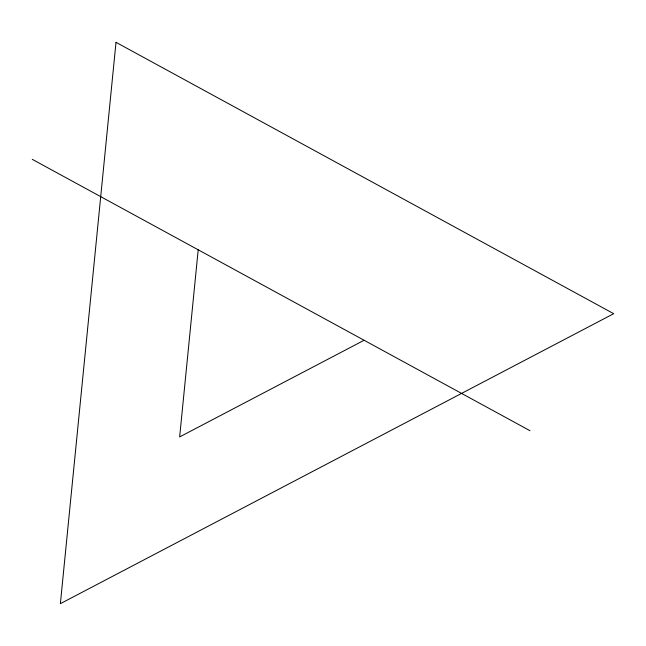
<?xml version="1.0" encoding="UTF-8"?>
<svg xmlns="http://www.w3.org/2000/svg" width="646" height="646" viewBox="0 0 646 646"><rect width="100%" height="100%" fill="white"/><g stroke="black" fill="none" stroke-linecap="round" stroke-linejoin="round"><path stroke-width="0.97" d="M198.201 249.808L179.653 436.922L364.094 340.264M32.3 159.352L529.995 430.712M116.005 42.329L60.377 603.671L613.7 313.69L116.005 42.329"/></g></svg>
